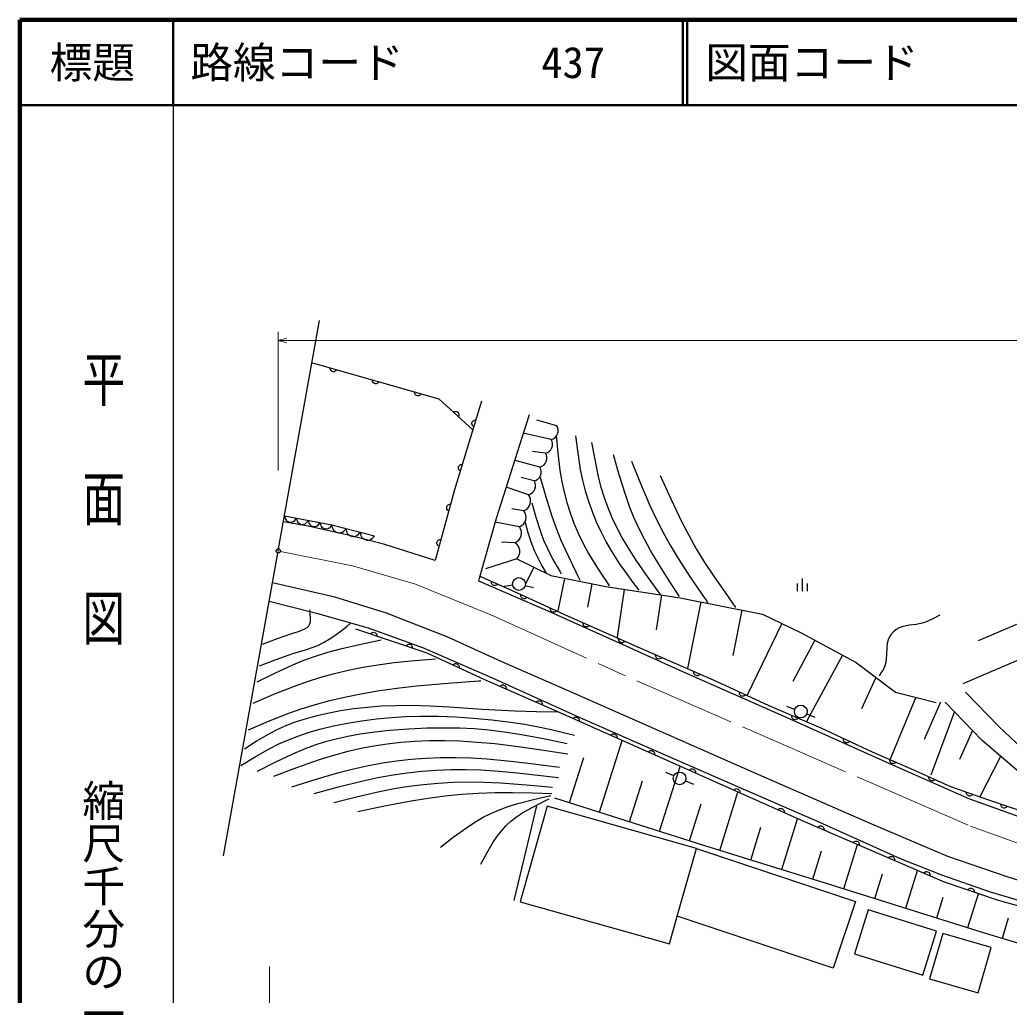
# Model space of a CAD drawing. Units: millimetres, scale not verified. Extents: x 40000 to 680000, y 20000 to 380000.
# Drawn here: x 40000 to 156008, y 265686 to 380000 of the extents above; entities that cross this region are included whole.
import ezdxf
from ezdxf.enums import TextEntityAlignment as Align

# ---------------------------------------------------------------- set-up
doc = ezdxf.new("R2010")
doc.units = ezdxf.units.MM
doc.header["$LTSCALE"] = 1000
doc.header["$PDMODE"] = 32
doc.header["$PDSIZE"] = 500
doc.linetypes.add('CHAIN', pattern=[18.5, 12, -1.5, 3.5, -1.5])
for name, color, linetype, lineweight in [('M-BGD', 7, 'Continuous', 25), ('M-BMK', 2, 'CHAIN', 13), ('M-BMK-OTRS', 5, 'Continuous', 25), ('M-BMK-SRVR', 3, 'Continuous', 25), ('M-STR-HTXT', 7, 'Continuous', 13), ('M-TTL', 2, 'Continuous', 140), ('M-TTL-BAND', 7, 'Continuous', 25), ('M-TTL-LINE', 7, 'Continuous', 50)]:
    doc.layers.add(name, color=color, linetype=linetype, lineweight=lineweight)
doc.layers.add('M-OTRS', color=6, linetype='Continuous')
doc.layers.add('M-TTL-TXT', color=7, linetype='Continuous')
doc.styles.add('@ＭＳ ゴシック', font='')
doc.styles.add('ＭＳ ゴシック', font='')
doc.styles.get('@ＭＳ ゴシック').set_extended_font_data('@MS Gothic')
doc.styles.get('ＭＳ ゴシック').set_extended_font_data('MS Gothic')

msp = doc.modelspace()

# ---------------------------------------------------------------- linework, layer by layer
at = {"layer": 'M-BGD'}
for p, q in [((74307, 339801), (89139, 335573)), ((93111, 331926), (89139, 335573)), ((94148, 335312), (90961, 324904)), ((99719, 333706), (95845, 321553)), ((102979, 332432), (100626, 333064)), ((102313, 330814), (99019, 331572)), ((100982, 327577), (98101, 328358)), ((101648, 329196), (100109, 329391)), ((100316, 325959), (98789, 326349)), ((90961, 324904), (88684, 316642)), ((99650, 324340), (97125, 325201)), ((99115, 322465), (97699, 322676)), ((71045, 321856), (76585, 320822)), ((95845, 321553), (93794, 314261)), ((73823, 320662), (70922, 321171)), ((78856, 319539), (73823, 320662)), ((76585, 320822), (81587, 319535)), ((98579, 320591), (95748, 321126)), ((82807, 318499), (78856, 319539)), ((88684, 316642), (82807, 318499)), ((98043, 318716), (96494, 318773)), ((98273, 316822), (94600, 315674)), ((98273, 316822), (102251, 314856)), ((100262, 315839), (99322, 313936)), ((93939, 314776), (97371, 313283)), ((102251, 314856), (108703, 313565)), ((103864, 314533), (103101, 310714)), ((131737, 314526), (131737, 313026)), ((76938, 312346), (69638, 314017)), ((93794, 314261), (102194, 310609)), ((97793, 313745), (96809, 313567)), ((97371, 313283), (104314, 310111)), ((99258, 313698), (100228, 313455)), ((107090, 313888), (106545, 311164)), ((108703, 313565), (117412, 312275)), ((110880, 313243), (110049, 307633)), ((131137, 313930), (131137, 313030)), ((132337, 313930), (132337, 313030)), ((82998, 310461), (76938, 312346)), ((115235, 312598), (114629, 308508)), ((117412, 312275), (127090, 310340)), ((69249, 311849), (74799, 310461)), ((119832, 311791), (118271, 303988)), ((74799, 310461), (80860, 308730)), ((90179, 307661), (82998, 310461)), ((102194, 310609), (111058, 306633)), ((104314, 310111), (112683, 306400)), ((124670, 310823), (123604, 305490)), ((127090, 310340), (131606, 308162)), ((80860, 308730), (87225, 306438)), ((129348, 309251), (125301, 300858)), ((156868, 309149), (152383, 307227)), ((87750, 305771), (79412, 308574)), ((96443, 304809), (90179, 307661)), ((131606, 308162), (138071, 304672)), ((87225, 306438), (95322, 302924)), ((111058, 306633), (117720, 303625)), ((112683, 306400), (121650, 302490)), ((133222, 307290), (130620, 302470)), ((94527, 302648), (87750, 305771)), ((136454, 305544), (132248, 297755)), ((158421, 305525), (150570, 302160)), ((103878, 301549), (96443, 304809)), ((138071, 304672), (142667, 301204)), ((95322, 302924), (105660, 298239)), ((117720, 303625), (129566, 298401)), ((140369, 302938), (138697, 299228)), ((103007, 298923), (94527, 302648)), ((121650, 302490), (127835, 299637)), ((126013, 291799), (103878, 301549)), ((145046, 300599), (142032, 293363)), ((142667, 301204), (147425, 299994)), ((150864, 301215), (154785, 297186)), ((127835, 299637), (133930, 297004)), ((130864, 299179), (129919, 299506)), ((147963, 300014), (146056, 295663)), ((152798, 295575), (148500, 300034)), ((116242, 293033), (103007, 298923)), ((105660, 298239), (112077, 295438)), ((129566, 298401), (143009, 292384)), ((132269, 298655), (133198, 298284)), ((149574, 298919), (146804, 291466)), ((133930, 297004), (139955, 294210)), ((154785, 297186), (158116, 294070)), ((151723, 296689), (150196, 293306)), ((107967, 287143), (110645, 295524)), ((112077, 295438), (124147, 290142)), ((157203, 291773), (152798, 295575)), ((104453, 288266), (106134, 293526)), ((139955, 294210), (144792, 292117)), ((155000, 293674), (152553, 288936)), ((114995, 284897), (117427, 292505)), ((131853, 286078), (116242, 293033)), ((143009, 292384), (151347, 288711)), ((116667, 291383), (115744, 291767)), ((139620, 285855), (126013, 291799)), ((144792, 292117), (149141, 290162)), ((111481, 286020), (113014, 290817)), ((118053, 290809), (118978, 290428)), ((124147, 290142), (133772, 285966)), ((149141, 290162), (153563, 288570)), ((122083, 282651), (124197, 289489)), ((101837, 287836), (98670, 276644)), ((119342, 282882), (101837, 287836)), ((102696, 288827), (120267, 283212)), ((118510, 283774), (119894, 288106)), ((151347, 288711), (157149, 286616)), ((153563, 288570), (160959, 286098)), ((129349, 280405), (131193, 286372)), ((148423, 278939), (131853, 286078)), ((133772, 285966), (143215, 281688)), ((148802, 281957), (139620, 285855)), ((125716, 281528), (126903, 285370)), ((120267, 283212), (134799, 278721)), ((136615, 278153), (138234, 283329)), ((117093, 274935), (119342, 282882)), ((119342, 282882), (137969, 276673)), ((132982, 279282), (134015, 282623)), ((155870, 279513), (148802, 281957)), ((143215, 281688), (148053, 279804)), ((140248, 277016), (141148, 279895)), ((143881, 275880), (145263, 280300)), ((148053, 279804), (153757, 277818)), ((134799, 278721), (152963, 273040)), ((154632, 276810), (148423, 278939)), ((163268, 277201), (155870, 279513)), ((151147, 273608), (152389, 277579)), ((153757, 277818), (159919, 275985)), ((98670, 276644), (116174, 271689)), ((137969, 276673), (135360, 268846)), ((147514, 274744), (148278, 277186)), ((164372, 274114), (154632, 276810)), ((139488, 275682), (137877, 270551)), ((147481, 273172), (139488, 275682)), ((116174, 271689), (117093, 274935)), ((135360, 268846), (117093, 274935)), ((155209, 272363), (155925, 274737)), ((145870, 268041), (147481, 273172)), ((148208, 272908), (146671, 267622)), ((153888, 271257), (148208, 272908)), ((152963, 273040), (161947, 270332)), ((137877, 270551), (145870, 268041)), ((152352, 265971), (153888, 271257)), ((146671, 267622), (152352, 265971))]:
    msp.add_line(p, q, dxfattribs=at)
for points in [[(77164, 338987), (77108, 338907), (77040, 338845), (76943, 338781), (76845, 338759), (76747, 338758), (76628, 338792), (76545, 338845), (76474, 338915), (76423, 339021), (76398, 339109), (76395, 339206)], [(82108, 337577), (82052, 337497), (81984, 337436), (81887, 337372), (81789, 337350), (81691, 337349), (81572, 337383), (81489, 337435), (81418, 337506), (81367, 337612), (81342, 337700), (81339, 337796)], [(87052, 336168), (86996, 336088), (86928, 336026), (86831, 335962), (86733, 335940), (86635, 335939), (86516, 335973), (86433, 336026), (86362, 336096), (86311, 336202), (86286, 336290), (86283, 336387)], [(90831, 334020), (90917, 334066), (91005, 334091), (91120, 334104), (91217, 334080), (91306, 334037), (91397, 333953), (91447, 333869), (91480, 333774), (91478, 333657), (91460, 333567), (91420, 333479)], [(93234, 332328), (93156, 332385), (93095, 332454), (93033, 332552), (93013, 332651), (93014, 332749), (93050, 332867), (93105, 332949), (93176, 333019), (93283, 333068), (93372, 333091), (93469, 333093)], [(102891, 331318), (103082, 329243), (103334, 327168), (103546, 325897), (103817, 324637), (104140, 323428), (104523, 322234), (104975, 321020), (105484, 319828), (106059, 318634), (106692, 317460), (107537, 316055), (108437, 314676), (108777, 314171), (109123, 313659)], [(105163, 331253), (105412, 329269), (105722, 327286), (105975, 326042), (106291, 324799), (106666, 323570), (107098, 322359), (107594, 321149), (108150, 319954), (108763, 318779), (109427, 317634), (110293, 316291), (111209, 314982), (111880, 314062), (112564, 313140)], [(107049, 330478), (107405, 328456), (107822, 326440), (108133, 325212), (108503, 324000), (108930, 322824), (109413, 321669), (109989, 320454), (110618, 319268), (111394, 317950), (112225, 316656), (113629, 314637), (115088, 312643)], [(109578, 329046), (110243, 326718), (110966, 324405), (111463, 323004), (112015, 321627), (112613, 320315), (113271, 319019), (114154, 317432), (115092, 315870), (116183, 314146), (117304, 312425)], [(91641, 327123), (91562, 327181), (91502, 327250), (91440, 327348), (91420, 327446), (91420, 327544), (91457, 327663), (91511, 327745), (91583, 327815), (91690, 327864), (91778, 327887), (91875, 327888)], [(111720, 328267), (112769, 325663), (113871, 323088), (114601, 321524), (115385, 319988), (116267, 318413), (117202, 316866), (118693, 314565), (120242, 312283), (120458, 311969), (120680, 311646)], [(101008, 326384), (101661, 324101), (102374, 321831), (102877, 320421), (103437, 319033), (104279, 317166), (105181, 315312), (105432, 314810), (105683, 314308)], [(115096, 326579), (116321, 323878), (117598, 321207), (118431, 319593), (119321, 318000), (120293, 316408), (121317, 314847), (122608, 312979), (123926, 311127)], [(90285, 322453), (90205, 322508), (90143, 322575), (90078, 322672), (90055, 322769), (90053, 322867), (90086, 322987), (90138, 323070), (90208, 323142), (90313, 323194), (90401, 323219), (90498, 323224)], [(100034, 323397), (100508, 321706), (101041, 320029), (101420, 319022), (101858, 318030), (102517, 316754), (103232, 315502), (103353, 315295), (103475, 315087)], [(71045, 321856), (71067, 321687), (71125, 321536), (71231, 321359), (71368, 321247), (71521, 321165), (71736, 321125), (71908, 321146), (72076, 321201), (72240, 321328), (72345, 321448), (72430, 321597)], [(72430, 321597), (72452, 321428), (72510, 321278), (72616, 321100), (72753, 320989), (72906, 320906), (73121, 320866), (73294, 320888), (73461, 320943), (73625, 321070), (73730, 321190), (73815, 321339)], [(73815, 321339), (73837, 321170), (73895, 321019), (74002, 320842), (74139, 320730), (74292, 320648), (74506, 320608), (74679, 320629), (74847, 320684), (75010, 320811), (75115, 320931), (75200, 321080)], [(75200, 321080), (75222, 320911), (75280, 320761), (75387, 320583), (75524, 320472), (75677, 320389), (75892, 320349), (76064, 320371), (76232, 320425), (76395, 320553), (76500, 320673), (76585, 320822)], [(76585, 320822), (76599, 320614), (76657, 320426), (76772, 320200), (76930, 320053), (77110, 319940), (77368, 319874), (77580, 319886), (77789, 319939), (77999, 320080), (78136, 320218), (78252, 320393)], [(78252, 320393), (78266, 320185), (78324, 319997), (78439, 319771), (78597, 319624), (78777, 319511), (79035, 319445), (79247, 319457), (79456, 319510), (79666, 319651), (79804, 319789), (79920, 319964)], [(99212, 321222), (99573, 319909), (99990, 318619), (100349, 317734), (100763, 316872), (101225, 316007), (101712, 315142)], [(79920, 319964), (79933, 319756), (79991, 319568), (80106, 319342), (80264, 319195), (80444, 319082), (80702, 319016), (80914, 319028), (81123, 319081), (81333, 319222), (81471, 319360), (81587, 319535)], [(89147, 318322), (89067, 318377), (89004, 318444), (88940, 318541), (88917, 318638), (88915, 318736), (88948, 318856), (89000, 318939), (89069, 319011), (89175, 319063), (89263, 319089), (89359, 319093)], [(96022, 313870), (95956, 313798), (95881, 313746), (95776, 313696), (95676, 313687), (95579, 313699), (95465, 313748), (95390, 313811), (95328, 313890), (95292, 314002), (95279, 314093), (95288, 314189)], [(99471, 312324), (99403, 312253), (99327, 312202), (99221, 312154), (99121, 312147), (99024, 312160), (98912, 312212), (98838, 312276), (98778, 312357), (98743, 312469), (98732, 312560), (98743, 312656)], [(102942, 310738), (102875, 310667), (102799, 310616), (102693, 310568), (102593, 310561), (102496, 310574), (102383, 310626), (102309, 310690), (102249, 310771), (102215, 310883), (102204, 310974), (102214, 311070)], [(68456, 306812), (70104, 307449), (71883, 308070), (72685, 308319), (73438, 308617), (73683, 308778), (73874, 308974), (73995, 309197), (74067, 309462), (74096, 309889), (74064, 310368), (74038, 310593), (74007, 310832)], [(147882, 310218), (147056, 309793), (146202, 309423), (145661, 309251), (145103, 309137), (144272, 309034), (143458, 308873), (143096, 308733), (142756, 308536), (142445, 308286), (142175, 307991), (141966, 307678), (141810, 307333), (141702, 306911), (141653, 306474), (141633, 305578), (141552, 304703), (141432, 304300), (141252, 303905), (141009, 303487), (140741, 303076)], [(68103, 304281), (70041, 305027), (72013, 305721), (73490, 306173), (74947, 306682), (75625, 307008), (76285, 307393), (77160, 307992), (78016, 308653), (78379, 308946), (78741, 309242)], [(106772, 309021), (106705, 308950), (106630, 308898), (106525, 308849), (106425, 308840), (106328, 308853), (106214, 308903), (106140, 308967), (106079, 309046), (106043, 309158), (106031, 309249), (106041, 309345)], [(81118, 308000), (81177, 308077), (81248, 308136), (81348, 308195), (81446, 308213), (81544, 308209), (81662, 308170), (81742, 308113), (81810, 308040), (81856, 307931), (81877, 307842), (81876, 307745)], [(110956, 307166), (110890, 307095), (110814, 307043), (110709, 306993), (110609, 306985), (110512, 306997), (110399, 307048), (110324, 307111), (110263, 307191), (110227, 307303), (110215, 307394), (110225, 307490)], [(67818, 302410), (69898, 303430), (71997, 304392), (73315, 304935), (74654, 305420), (76119, 305877), (77613, 306279), (79975, 306826), (82364, 307323)], [(85287, 306599), (85346, 306676), (85417, 306734), (85517, 306794), (85615, 306811), (85714, 306808), (85831, 306768), (85911, 306712), (85979, 306638), (86025, 306530), (86046, 306441), (86045, 306344)], [(115291, 305263), (115225, 305191), (115150, 305139), (115045, 305088), (114945, 305080), (114848, 305092), (114734, 305141), (114659, 305204), (114598, 305284), (114562, 305395), (114549, 305486), (114558, 305582)], [(67372, 299922), (69774, 300947), (72205, 301918), (73736, 302469), (75289, 302962), (76880, 303402), (78488, 303783), (80218, 304129), (81969, 304418), (83896, 304671), (85836, 304865), (87290, 304983), (88744, 305090)], [(90776, 304377), (90843, 304447), (90919, 304498), (91025, 304546), (91125, 304553), (91222, 304539), (91335, 304487), (91409, 304422), (91468, 304342), (91502, 304229), (91513, 304138), (91502, 304042)], [(119775, 303307), (119709, 303236), (119634, 303183), (119529, 303133), (119429, 303124), (119332, 303136), (119218, 303186), (119143, 303249), (119082, 303328), (119045, 303440), (119032, 303531), (119042, 303627)], [(66797, 296796), (69168, 297795), (71558, 298736), (73102, 299281), (74666, 299768), (76353, 300228), (78068, 300632), (79993, 301020), (81930, 301348), (84222, 301670), (86519, 301931), (90173, 302257), (93830, 302523), (93930, 302530), (94039, 302538)], [(96281, 301878), (96347, 301949), (96423, 302001), (96528, 302051), (96628, 302060), (96725, 302048), (96839, 301998), (96913, 301934), (96975, 301855), (97011, 301743), (97023, 301652), (97014, 301556)], [(125106, 300896), (125038, 300826), (124962, 300775), (124856, 300727), (124756, 300720), (124659, 300734), (124547, 300786), (124473, 300851), (124413, 300931), (124379, 301044), (124368, 301135), (124380, 301231)], [(66351, 294563), (67733, 295453), (69151, 296295), (70107, 296791), (71100, 297238), (72219, 297671), (73362, 298049), (74707, 298424), (76068, 298742), (77596, 299036), (79132, 299270), (80754, 299456), (82390, 299582), (84119, 299653), (85858, 299664), (88115, 299602), (90380, 299479), (94201, 299219), (98034, 299020), (100593, 298948), (103162, 298901)], [(100521, 300015), (100588, 300086), (100663, 300138), (100768, 300188), (100868, 300197), (100965, 300185), (101079, 300135), (101153, 300071), (101215, 299992), (101251, 299880), (101263, 299789), (101254, 299693)], [(65908, 292593), (67588, 293611), (69303, 294580), (70390, 295129), (71511, 295628), (72705, 296088), (73931, 296495), (75350, 296898), (76785, 297243), (78426, 297574), (80075, 297846), (81820, 298070), (83571, 298234), (85277, 298340), (86998, 298385), (89039, 298375), (91077, 298304), (93212, 298168), (95353, 297971), (97279, 297739), (99207, 297445), (101005, 297110), (102792, 296715), (103910, 296447), (105026, 296171)], [(104848, 298104), (104914, 298175), (104990, 298226), (105095, 298276), (105195, 298284), (105292, 298271), (105406, 298221), (105480, 298157), (105541, 298078), (105577, 297965), (105589, 297875), (105579, 297778)], [(131250, 298162), (131184, 298090), (131109, 298037), (131004, 297987), (130904, 297977), (130807, 297989), (130693, 298038), (130618, 298101), (130556, 298180), (130519, 298292), (130506, 298383), (130515, 298479)], [(67882, 291947), (69935, 292988), (72008, 293971), (73302, 294523), (74625, 295022), (75837, 295411), (77077, 295746), (78480, 296058), (79909, 296314), (81631, 296553), (83363, 296734), (85572, 296898), (87780, 297002), (89692, 297037), (91600, 297011), (93294, 296931), (94992, 296790), (96804, 296570), (98609, 296291), (101394, 295774), (104183, 295201)], [(109259, 296140), (109326, 296211), (109402, 296263), (109507, 296313), (109607, 296321), (109704, 296308), (109817, 296258), (109892, 296194), (109953, 296114), (109988, 296002), (110000, 295911), (109990, 295815)], [(69796, 291373), (72467, 292363), (75153, 293296), (76823, 293815), (78517, 294280), (79995, 294623), (81498, 294910), (83072, 295148), (84666, 295327), (86347, 295454), (88033, 295520), (89818, 295529), (91599, 295478), (93645, 295352), (95685, 295167), (98425, 294843), (101169, 294458), (102703, 294227), (104247, 293989)], [(137305, 295439), (137237, 295369), (137161, 295318), (137055, 295270), (136955, 295264), (136858, 295278), (136746, 295330), (136672, 295395), (136612, 295475), (136579, 295588), (136568, 295679), (136579, 295775)], [(71901, 290097), (74650, 290965), (77423, 291778), (79145, 292224), (80881, 292611), (82525, 292914), (84180, 293157), (85875, 293344), (87585, 293473), (89328, 293544), (91072, 293554), (92932, 293500), (94787, 293387), (97196, 293167), (99599, 292887), (101445, 292646), (103290, 292394)], [(113671, 294177), (113738, 294248), (113813, 294300), (113918, 294349), (114018, 294357), (114115, 294345), (114229, 294294), (114303, 294231), (114364, 294151), (114400, 294039), (114412, 293948), (114402, 293852)], [(142740, 293005), (142675, 292933), (142599, 292880), (142495, 292830), (142395, 292821), (142298, 292832), (142184, 292882), (142109, 292945), (142047, 293024), (142010, 293135), (141997, 293226), (142006, 293322)], [(74517, 289332), (77355, 290102), (80205, 290813), (81972, 291196), (83760, 291522), (85433, 291763), (87124, 291947), (88841, 292072), (90562, 292138), (92312, 292143), (94060, 292089), (96194, 291952), (98323, 291755), (100739, 291483), (103162, 291182)], [(118478, 292036), (118545, 292107), (118621, 292159), (118726, 292209), (118826, 292217), (118923, 292204), (119036, 292154), (119111, 292090), (119172, 292010), (119207, 291898), (119219, 291807), (119209, 291711)], [(147331, 290975), (147264, 290904), (147189, 290853), (147083, 290804), (146983, 290796), (146886, 290809), (146773, 290860), (146699, 290924), (146638, 291004), (146603, 291116), (146591, 291207), (146602, 291303)], [(76833, 288252), (79496, 288935), (82182, 289561), (83888, 289899), (85616, 290180), (87325, 290396), (89050, 290553), (90769, 290649), (92499, 290686), (94436, 290658), (96371, 290570), (99411, 290346), (102450, 290065)], [(79621, 287226), (82753, 287883), (85903, 288482), (87866, 288797), (89848, 289054), (91790, 289244), (93746, 289374), (95756, 289446), (97765, 289457), (100081, 289411), (102397, 289332)], [(89318, 283016), (90828, 284190), (92371, 285315), (93338, 285950), (94339, 286536), (95221, 286984), (96137, 287381), (97246, 287787), (98381, 288139), (100213, 288614), (102081, 289035), (102170, 289055), (102269, 289076)], [(123682, 289718), (123749, 289789), (123824, 289841), (123929, 289891), (124029, 289899), (124127, 289886), (124240, 289835), (124314, 289772), (124375, 289692), (124411, 289580), (124423, 289489), (124413, 289393)], [(151728, 289230), (151667, 289155), (151595, 289097), (151494, 289040), (151395, 289025), (151297, 289031), (151180, 289073), (151101, 289131), (151035, 289206), (150991, 289315), (150973, 289405), (150975, 289501)], [(94039, 281038), (94745, 282343), (95499, 283612), (95999, 284344), (96542, 285032), (97039, 285570), (97579, 286064), (98237, 286576), (98946, 287050), (99982, 287648), (101061, 288202), (101568, 288449), (102078, 288694)], [(97951, 276798), (99840, 284615), (100627, 287868)], [(155791, 287825), (155731, 287748), (155661, 287689), (155561, 287630), (155463, 287612), (155365, 287615), (155247, 287655), (155167, 287711), (155098, 287785), (155052, 287893), (155032, 287982), (155032, 288079)], [(128886, 287400), (128952, 287471), (129028, 287523), (129133, 287572), (129233, 287580), (129330, 287568), (129443, 287517), (129518, 287453), (129579, 287374), (129614, 287262), (129626, 287171), (129616, 287075)], [(133557, 285344), (133622, 285416), (133697, 285469), (133802, 285519), (133902, 285529), (133999, 285517), (134113, 285468), (134188, 285405), (134250, 285326), (134287, 285215), (134300, 285124), (134291, 285028)], [(137699, 283559), (137765, 283631), (137840, 283684), (137944, 283735), (138044, 283744), (138142, 283732), (138255, 283683), (138331, 283620), (138393, 283542), (138429, 283430), (138443, 283339), (138434, 283243)], [(141842, 281775), (141907, 281846), (141982, 281899), (142087, 281950), (142187, 281959), (142284, 281948), (142398, 281898), (142473, 281836), (142535, 281757), (142572, 281645), (142585, 281554), (142576, 281458)], [(145984, 279990), (146050, 280062), (146125, 280114), (146229, 280165), (146329, 280174), (146427, 280163), (146540, 280114), (146616, 280051), (146678, 279972), (146714, 279860), (146728, 279770), (146719, 279673)], [(151149, 278004), (151209, 278081), (151280, 278139), (151380, 278198), (151479, 278215), (151577, 278211), (151694, 278170), (151774, 278113), (151842, 278040), (151887, 277931), (151907, 277842), (151906, 277745)]]:
    msp.add_lwpolyline(points, dxfattribs=at)
for centre in [(98530, 313880), (131573, 298934), (117360, 291094)]:
    msp.add_circle(centre, 746, dxfattribs=at)
for centre, radius, start, end in [((102039, 331873), 1094, 284.51021, 30.77041), ((101373, 330254), 1094, 284.51021, 30.77041), ((100708, 328636), 1094, 284.51021, 30.77041), ((100042, 327017), 1094, 284.51021, 30.77041), ((99376, 325399), 1094, 284.51021, 30.77041), ((98679, 323604), 1219, 290.9245, 37.18471), ((98144, 321729), 1219, 290.9245, 37.18471), ((97608, 319854), 1219, 290.9245, 37.18471), ((97448, 317683), 1192, 313.78113, 60.04133)]:
    msp.add_arc(centre, radius, start, end, dxfattribs=at)
at = {"layer": 'M-BMK'}
for p, q in [((70551, 317692), (78996, 315994)), ((78996, 315994), (86399, 313873)), ((86399, 313873), (95508, 310130)), ((95508, 310130), (112352, 302519)), ((112352, 302519), (125822, 296674)), ((125822, 296674), (140169, 290402)), ((140169, 290402), (151487, 285500)), ((151487, 285500), (158408, 282977))]:
    msp.add_line(p, q, dxfattribs=at)
at = {"layer": 'M-BMK-OTRS'}
for p, q in [((70351, 317987), (75156, 344777)), ((63899, 282021), (70262, 317495))]:
    msp.add_line(p, q, dxfattribs=at)
at = {"layer": 'M-BMK-SRVR'}
for radius in [249, 7.5]:
    msp.add_circle((70306, 317741), radius, dxfattribs=at)
at = {"layer": 'M-OTRS'}
msp.add_point((70307, 317761), dxfattribs=at)
at = {"layer": 'M-STR-HTXT'}
for p, q in [((70306, 327194), (70306, 343414)), ((70306, 342414), (301987, 342414)), ((69280, 269045), (69280, 231144))]:
    msp.add_line(p, q, dxfattribs=at)
msp.add_lwpolyline([(71306, 342127), (70306, 342414), (71306, 342699)], dxfattribs=at)
at = {"layer": 'M-TTL'}
for p, q in [((40000, 380000), (40000, 20000)), ((680000, 380000), (40000, 380000))]:
    msp.add_line(p, q, dxfattribs=at)
at = {"layer": 'M-TTL-BAND'}
msp.add_line((58000, 370000), (58000, 20000), dxfattribs=at)
at = {"layer": 'M-TTL-LINE'}
for p, q in [((58000, 380000), (58000, 370000)), ((117750, 380000), (117750, 370000)), ((118250, 380000), (118250, 370000)), ((40000, 370000), (680000, 370000))]:
    msp.add_line(p, q, dxfattribs=at)

# ---------------------------------------------------------------- texts
at = {"layer": 'M-TTL-BAND', "style": '@ＭＳ ゴシック', "width": 1.4}
msp.add_text('平  面  図', height=3666, rotation=270, dxfattribs=at).set_placement((49777, 306475), align=Align.MIDDLE_RIGHT)
at = {"layer": 'M-TTL-BAND', "style": '@ＭＳ ゴシック'}
msp.add_text('縮尺千分の一', height=3666, rotation=270, dxfattribs=at).set_placement((49777, 261030), align=Align.MIDDLE_RIGHT)
at = {"layer": 'M-TTL-TXT', "style": 'ＭＳ ゴシック'}
msp.add_text('標題', height=3666, dxfattribs=at).set_placement((48500, 375000), align=Align.MIDDLE_CENTER)
for s, p in [('路線コード', (60000, 375000)), ('図面コード', (120380, 375000)), ('437', (101142, 375000)), ('437', (101142, 375000)), ('437', (101142, 375000))]:
    msp.add_text(s, height=3666, dxfattribs=at).set_placement(p, align=Align.MIDDLE_LEFT)

doc.saveas('drawing.dxf')
